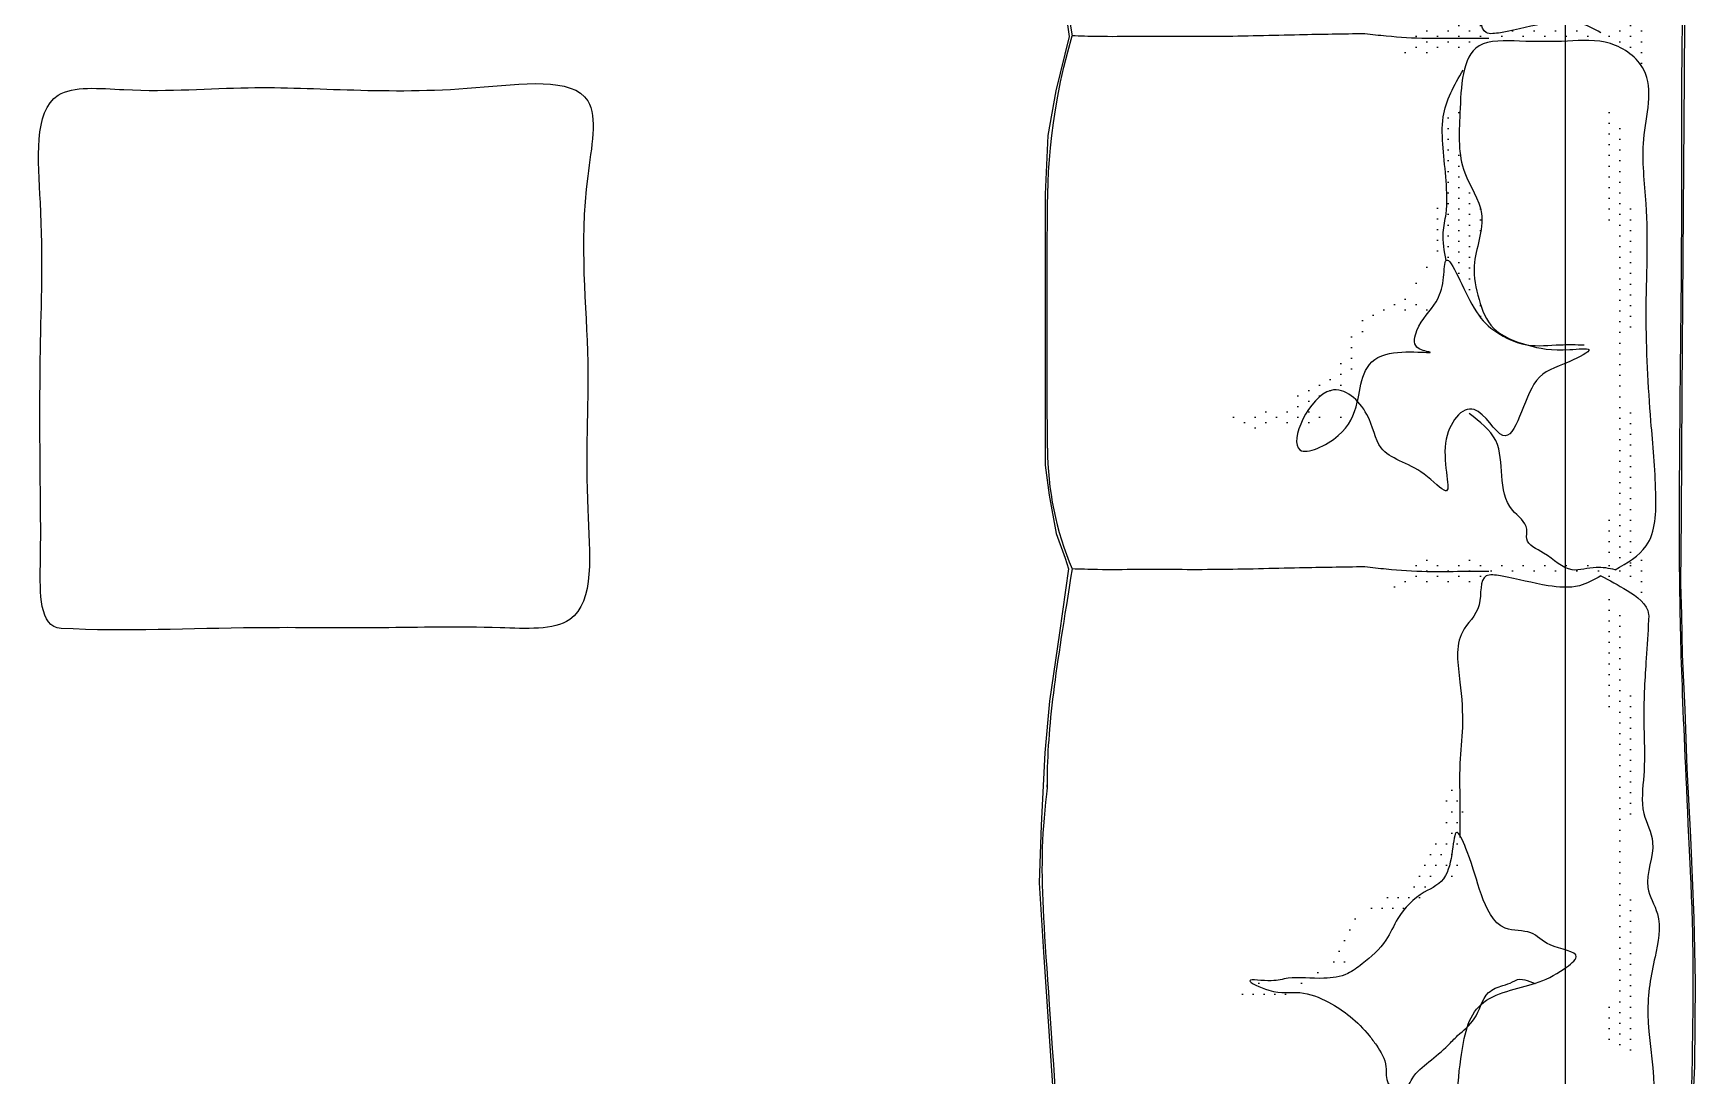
# Model space of a CAD drawing. Header units: millimetres. Extents: x 2377 to 4712, y -254 to 3188.
# Drawn here: x 3611.1 to 3639.79, y 1092.32 to 1110.32 of the extents above; entities that cross this region are included whole.
import ezdxf

# ---------------------------------------------------------------- set-up
doc = ezdxf.new("R2010")
doc.units = ezdxf.units.MM
doc.layers.add('CD', color=7, linetype='Continuous', true_color=0x5e67af)
doc.layers.add('Mobiliario', color=254, linetype='Continuous')
pattern_1 = [(270, (-14908.5874, 15047.67747), (-0.1851670485, -0.0925835242), [0, -0.1851670485])]

msp = doc.modelspace()

# ---------------------------------------------------------------- hatches: boundary and pattern name
at = {"layer": 'Mobiliario', "transparency": 33554687}
h = msp.add_hatch(dxfattribs=at)
h.set_pattern_fill('DOTS', color=256, scale=0.116641, angle=90, style=0)
h.set_pattern_definition([(270, (-14908.5874, 15047.13854), (-0.1851670485, -0.0925835242), [0, -0.1851670485])])
edge = h.paths.add_edge_path()
edge.add_spline(control_points=[(3638.156, 1110.345), (3638.312, 1110.37), (3638.529, 1110.405), (3638.716, 1110.532), (3638.763, 1110.573)], knot_values=[0, 0, 0, 0, 0.080563, 0.111589, 0.111589, 0.111589, 0.111589], degree=3, periodic=0)
edge.add_spline(control_points=[(3638.763, 1110.573), (3638.85, 1110.501), (3638.992, 1110.382), (3638.987, 1110.039), (3638.935, 1109.828), (3638.899, 1109.683)], knot_values=[0, 0, 0, 0, 0.054121, 0.08915, 0.167138, 0.167138, 0.167138, 0.167138], degree=3, periodic=0)
edge.add_spline(control_points=[(3638.899, 1109.683), (3638.898, 1109.683), (3638.814, 1109.901), (3638.318, 1110.232), (3637.546, 1110.168), (3636.821, 1110.165), (3636.168, 1110.221), (3635.966, 1110.027), (3635.929, 1109.981)], knot_values=[1.511928, 1.511928, 1.511928, 1.511928, 1.512363, 1.638201, 1.765577, 1.906885, 2.027828, 2.059082, 2.059082, 2.059082, 2.059082], degree=3, periodic=0)
edge.add_spline(control_points=[(3635.929, 1109.981), (3635.837, 1110.004), (3635.7, 1110.038), (3635.474, 1110.011), (3635.262, 1109.923), (3634.974, 1110.002), (3634.73, 1109.938), (3634.575, 1109.961), (3634.529, 1109.968)], knot_values=[0, 0, 0, 0, 0.048558, 0.071367, 0.116584, 0.162079, 0.218878, 0.242488, 0.242488, 0.242488, 0.242488], degree=3, periodic=0)
edge.add_spline(control_points=[(3634.529, 1109.968), (3634.547, 1109.984), (3634.648, 1110.066), (3634.893, 1110.144), (3634.962, 1110.348), (3634.979, 1110.455)], knot_values=[0.818516, 0.818516, 0.818516, 0.818516, 0.831378, 0.885814, 0.938551, 0.938551, 0.938551, 0.938551], degree=3, periodic=0)
edge.add_spline(control_points=[(3634.979, 1110.455), (3635.031, 1110.444), (3635.119, 1110.426), (3635.315, 1110.437), (3635.511, 1110.401), (3635.789, 1110.478), (3635.969, 1110.467), (3636.098, 1110.459)], knot_values=[0, 0, 0, 0, 0.027242, 0.046133, 0.100301, 0.127225, 0.192645, 0.192645, 0.192645, 0.192645], degree=3, periodic=0)
edge.add_spline(control_points=[(3636.098, 1110.459), (3636.114, 1110.407), (3636.175, 1110.302), (3636.654, 1110.391), (3637.144, 1110.377), (3637.733, 1110.402), (3638.033, 1110.361), (3638.156, 1110.345)], knot_values=[0, 0, 0, 0, 0.027981, 0.070374, 0.21186, 0.303711, 0.367692, 0.367692, 0.367692, 0.367692], degree=3, periodic=0)
h = msp.add_hatch(dxfattribs=at)
h.set_pattern_fill('DOTS', color=256, scale=0.116641, angle=90, style=0)
h.set_pattern_definition(pattern_1)
edge = h.paths.add_edge_path()
edge.add_spline(control_points=[(3638.764, 1101.414), (3638.79, 1101.331), (3638.783, 1101.112), (3638.147, 1101.196), (3638.363, 1102.269), (3638.416, 1103.142), (3638.313, 1104.278), (3638.296, 1105.184), (3638.324, 1105.993), (3638.407, 1106.715), (3638.114, 1107.636), (3638.376, 1108.302), (3638.086, 1109.313), (3638.677, 1108.58), (3638.52, 1108.123), (3638.458, 1107.548), (3638.951, 1107.092), (3638.756, 1106.376), (3638.797, 1105.605), (3638.548, 1104.745), (3638.7, 1103.872), (3638.68, 1102.962), (3638.655, 1102.083), (3638.781, 1101.719), (3638.764, 1101.414)], knot_values=[0.011224, 0.011224, 0.011224, 0.011224, 0.050682, 0.096715, 0.251247, 0.459037, 0.606759, 0.823353, 0.929423, 1.021685, 1.198271, 1.382621, 1.456912, 1.545386, 1.655962, 1.729681, 1.820531, 1.963359, 2.069429, 2.223203, 2.412328, 2.513691, 2.702648, 2.807141, 2.807141, 2.807141, 2.807141], degree=3, periodic=0)
edge.add_spline(control_points=[(3638.737, 1101.478), (3638.748, 1101.459), (3638.757, 1101.437), (3638.764, 1101.414), (3638.764, 1101.408), (3638.759, 1101.32), (3638.735, 1101.073), (3638.695, 1101.547), (3638.737, 1101.478)], knot_values=[0, 0, 0, 0, 0.011224, 0.011224, 0.011224, 0.013099, 0.041124, 0.082591, 0.082591, 0.082591, 0.082591], degree=3, periodic=0)
h = msp.add_hatch(dxfattribs=at)
h.set_pattern_fill('DOTS', color=256, scale=0.116641, angle=90, style=0)
h.set_pattern_definition(pattern_1)
edge = h.paths.add_edge_path()
edge.add_spline(control_points=[(3635.778, 1109.142), (3635.757, 1109.076), (3635.645, 1108.64), (3635.691, 1107.979), (3636.254, 1107.176), (3635.899, 1106.406), (3636.036, 1105.733), (3636.253, 1105.145), (3636.68, 1104.996), (3636.879, 1104.939)], knot_values=[2.114919, 2.114919, 2.114919, 2.114919, 2.148022, 2.325375, 2.455369, 2.612382, 2.712389, 2.807247, 2.917859, 2.917859, 2.917859, 2.917859], degree=3, periodic=0)
edge.add_spline(control_points=[(3636.879, 1104.939), (3636.652, 1104.977), (3636.253, 1105.185), (3635.891, 1105.622), (3635.557, 1106.472), (3635.486, 1106.396)], knot_values=[5.290886, 5.290886, 5.290886, 5.290886, 5.407859, 5.498389, 5.641481, 5.641481, 5.641481, 5.641481], degree=3, periodic=0)
edge.add_spline(control_points=[(3635.486, 1106.396), (3635.455, 1106.556), (3635.404, 1106.826), (3635.517, 1107.277), (3635.482, 1107.775), (3635.458, 1108.307), (3635.324, 1108.895), (3635.638, 1109.066), (3635.778, 1109.142)], knot_values=[0, 0, 0, 0, 0.082775, 0.139052, 0.236451, 0.334205, 0.426037, 0.500826, 0.500826, 0.500826, 0.500826], degree=3, periodic=0)
h = msp.add_hatch(dxfattribs=at)
h.set_pattern_fill('DOTS', color=256, scale=0.116641, angle=90, style=0)
h.set_pattern_definition([(270, (-14908.5874, 15046.95293), (-0.1851670485, -0.0925835242), [0, -0.1851670485])])
edge = h.paths.add_edge_path()
edge.add_spline(control_points=[(3631.455, 1103.724), (3631.588, 1103.741), (3631.853, 1103.776), (3632.239, 1103.793), (3632.652, 1103.811), (3632.928, 1104.184), (3633.301, 1104.268), (3633.637, 1104.486), (3633.694, 1104.872), (3633.892, 1105.232), (3634.128, 1105.546), (3634.436, 1105.715), (3634.772, 1105.811), (3635.034, 1106.095), (3635.251, 1106.447), (3635.229, 1106.836), (3635.128, 1107.229), (3635.327, 1107.4), (3635.435, 1107.492)], knot_values=[0.005178, 0.005178, 0.005178, 0.005178, 0.073849, 0.142205, 0.207549, 0.273101, 0.36199, 0.399334, 0.470573, 0.546917, 0.612479, 0.668255, 0.724922, 0.788827, 0.8616, 0.929898, 0.986285, 1.052992, 1.052992, 1.052992, 1.052992], degree=3, periodic=0)
edge.add_spline(control_points=[(3635.435, 1107.492), (3635.439, 1107.369), (3635.462, 1107.244), (3635.486, 1107.12)], knot_values=[0, 0, 0, 0, 0.06406, 0.06406, 0.06406, 0.06406], degree=3, periodic=0)
edge.add_spline(control_points=[(3635.486, 1107.12), (3635.483, 1107.117), (3635.454, 1107.072), (3635.452, 1106.727), (3635.314, 1106.332), (3634.997, 1106.057), (3634.894, 1105.597), (3635.508, 1105.482), (3634.039, 1105.684), (3633.999, 1104.745), (3633.792, 1104.013), (3632.604, 1103.834), (3633.381, 1103.809), (3633.661, 1103.727), (3633.729, 1103.699)], knot_values=[4.316577, 4.316577, 4.316577, 4.316577, 4.322625, 4.379639, 4.44672, 4.548681, 4.598183, 4.636236, 4.763611, 4.92851, 5.042512, 5.16326, 5.256193, 5.290886, 5.290886, 5.290886, 5.290886], degree=3, periodic=0)
edge.add_spline(control_points=[(3633.729, 1103.699), (3633.519, 1103.616), (3633.154, 1103.47), (3632.523, 1103.579), (3632.065, 1103.297), (3631.555, 1103.716), (3631.455, 1103.724)], knot_values=[1.719687, 1.719687, 1.719687, 1.719687, 1.833875, 1.91866, 2.031928, 2.108276, 2.108276, 2.108276, 2.108276], degree=3, periodic=0)
h = msp.add_hatch(dxfattribs=at)
h.set_pattern_fill('DOTS', color=256, scale=0.116641, angle=90, style=0)
h.set_pattern_definition([(270, (-14908.5874, 15056.3387), (-0.1851670485, -0.0925835242), [0, -0.1851670485])])
edge = h.paths.add_edge_path()
edge.add_spline(control_points=[(3638.156, 1101.144), (3638.312, 1101.17), (3638.529, 1101.205), (3638.716, 1101.332), (3638.763, 1101.373)], knot_values=[0, 0, 0, 0, 0.080563, 0.111589, 0.111589, 0.111589, 0.111589], degree=3, periodic=0)
edge.add_spline(control_points=[(3638.763, 1101.373), (3638.85, 1101.301), (3638.992, 1101.182), (3638.987, 1100.839), (3638.935, 1100.628), (3638.899, 1100.482)], knot_values=[0, 0, 0, 0, 0.054121, 0.08915, 0.167138, 0.167138, 0.167138, 0.167138], degree=3, periodic=0)
edge.add_spline(control_points=[(3638.899, 1100.482), (3638.898, 1100.483), (3638.814, 1100.701), (3638.318, 1101.032), (3637.546, 1100.968), (3636.821, 1100.965), (3636.168, 1101.02), (3635.966, 1100.827), (3635.929, 1100.78)], knot_values=[1.511928, 1.511928, 1.511928, 1.511928, 1.512363, 1.638201, 1.765577, 1.906885, 2.027828, 2.059082, 2.059082, 2.059082, 2.059082], degree=3, periodic=0)
edge.add_spline(control_points=[(3635.929, 1100.78), (3635.837, 1100.804), (3635.7, 1100.837), (3635.474, 1100.811), (3635.262, 1100.723), (3634.974, 1100.802), (3634.73, 1100.738), (3634.575, 1100.761), (3634.529, 1100.767)], knot_values=[0, 0, 0, 0, 0.048558, 0.071367, 0.116584, 0.162079, 0.218878, 0.242488, 0.242488, 0.242488, 0.242488], degree=3, periodic=0)
edge.add_spline(control_points=[(3634.529, 1100.767), (3634.547, 1100.784), (3634.648, 1100.865), (3634.893, 1100.944), (3634.962, 1101.147), (3634.979, 1101.255)], knot_values=[0.818516, 0.818516, 0.818516, 0.818516, 0.831378, 0.885814, 0.938551, 0.938551, 0.938551, 0.938551], degree=3, periodic=0)
edge.add_spline(control_points=[(3634.979, 1101.255), (3635.031, 1101.244), (3635.119, 1101.226), (3635.315, 1101.237), (3635.511, 1101.201), (3635.789, 1101.278), (3635.969, 1101.267), (3636.098, 1101.259)], knot_values=[0, 0, 0, 0, 0.027242, 0.046133, 0.100301, 0.127225, 0.192645, 0.192645, 0.192645, 0.192645], degree=3, periodic=0)
edge.add_spline(control_points=[(3636.098, 1101.259), (3636.114, 1101.206), (3636.175, 1101.102), (3636.654, 1101.19), (3637.144, 1101.176), (3637.733, 1101.202), (3638.033, 1101.161), (3638.156, 1101.144)], knot_values=[0, 0, 0, 0, 0.027981, 0.070374, 0.21186, 0.303711, 0.367692, 0.367692, 0.367692, 0.367692], degree=3, periodic=0)
h = msp.add_hatch(dxfattribs=at)
h.set_pattern_fill('DOTS', color=256, scale=0.116641, angle=90, style=0)
h.set_pattern_definition([(270, (-14908.5874, 15056.12302), (-0.1851670485, -0.0925835242), [0, -0.1851670485])])
edge = h.paths.add_edge_path()
edge.add_spline(control_points=[(3638.764, 1092.968), (3638.79, 1092.886), (3638.783, 1092.667), (3638.147, 1092.75), (3638.363, 1093.824), (3638.416, 1094.696), (3638.313, 1095.833), (3638.296, 1096.739), (3638.324, 1097.547), (3638.407, 1098.269), (3638.114, 1099.191), (3638.376, 1099.856), (3638.086, 1100.867), (3638.677, 1100.134), (3638.52, 1099.678), (3638.458, 1099.103), (3638.951, 1098.647), (3638.756, 1097.93), (3638.797, 1097.159), (3638.548, 1096.3), (3638.7, 1095.426), (3638.68, 1094.517), (3638.655, 1093.637), (3638.781, 1093.274), (3638.764, 1092.968)], knot_values=[0.011224, 0.011224, 0.011224, 0.011224, 0.050682, 0.096715, 0.251247, 0.459037, 0.606759, 0.823353, 0.929423, 1.021685, 1.198271, 1.382621, 1.456912, 1.545386, 1.655962, 1.729681, 1.820531, 1.963359, 2.069429, 2.223203, 2.412328, 2.513691, 2.702648, 2.807141, 2.807141, 2.807141, 2.807141], degree=3, periodic=0)
edge.add_spline(control_points=[(3638.737, 1093.032), (3638.748, 1093.013), (3638.757, 1092.991), (3638.764, 1092.968), (3638.764, 1092.963), (3638.759, 1092.874), (3638.735, 1092.628), (3638.695, 1093.101), (3638.737, 1093.032)], knot_values=[0, 0, 0, 0, 0.011224, 0.011224, 0.011224, 0.013099, 0.041124, 0.082591, 0.082591, 0.082591, 0.082591], degree=3, periodic=0)
h = msp.add_hatch(dxfattribs=at)
h.set_pattern_fill('DOTS', color=256, scale=0.116641, style=0)
h.set_pattern_definition([(360, (-16534.10652, 13431.5987), (0.0925835242, 0.1851670485), [0, -0.1851670485])])
edge = h.paths.add_edge_path()
edge.add_spline(control_points=[(3635.55, 1097.654), (3635.533, 1097.521), (3635.498, 1097.256), (3635.481, 1096.87), (3635.463, 1096.457), (3635.09, 1096.181), (3635.006, 1095.808), (3634.788, 1095.472), (3634.402, 1095.415), (3634.042, 1095.217), (3633.728, 1094.981), (3633.559, 1094.673), (3633.463, 1094.337), (3633.179, 1094.076), (3632.827, 1093.858), (3632.438, 1093.88), (3632.045, 1093.981), (3631.874, 1093.783), (3631.782, 1093.675)], knot_values=[0.005178, 0.005178, 0.005178, 0.005178, 0.073849, 0.142205, 0.207549, 0.273101, 0.36199, 0.399334, 0.470573, 0.546917, 0.612479, 0.668255, 0.724922, 0.788827, 0.8616, 0.929898, 0.986285, 1.052992, 1.052992, 1.052992, 1.052992], degree=3, periodic=0)
edge.add_spline(control_points=[(3631.782, 1093.675), (3631.905, 1093.67), (3632.03, 1093.647), (3632.154, 1093.623)], knot_values=[0, 0, 0, 0, 0.06406, 0.06406, 0.06406, 0.06406], degree=3, periodic=0)
edge.add_spline(control_points=[(3632.154, 1093.623), (3632.157, 1093.626), (3632.202, 1093.655), (3632.547, 1093.657), (3632.942, 1093.795), (3633.217, 1094.112), (3633.677, 1094.215), (3633.792, 1093.601), (3633.59, 1095.07), (3634.529, 1095.11), (3635.261, 1095.317), (3635.44, 1096.505), (3635.465, 1095.728), (3635.547, 1095.448), (3635.575, 1095.38)], knot_values=[4.316577, 4.316577, 4.316577, 4.316577, 4.322625, 4.379639, 4.44672, 4.548681, 4.598183, 4.636236, 4.763611, 4.92851, 5.042512, 5.16326, 5.256193, 5.290886, 5.290886, 5.290886, 5.290886], degree=3, periodic=0)
edge.add_spline(control_points=[(3635.575, 1095.38), (3635.658, 1095.59), (3635.804, 1095.955), (3635.695, 1096.586), (3635.977, 1097.044), (3635.558, 1097.554), (3635.55, 1097.654)], knot_values=[1.719687, 1.719687, 1.719687, 1.719687, 1.833875, 1.91866, 2.031928, 2.108276, 2.108276, 2.108276, 2.108276], degree=3, periodic=0)

# ---------------------------------------------------------------- linework, layer by layer
at = {"layer": 'CD', "transparency": 33554687}
msp.add_line((3637.538, 1132.138), (3637.538, 1078.752), dxfattribs=at)
at = {"layer": 'Mobiliario', "transparency": 33554687}
for points in [[(3639.712, 1091.081), (3639.779, 1092.491), (3639.79, 1093.943), (3639.768, 1095.043), (3639.712, 1096.443), (3639.647, 1097.631), (3639.614, 1098.642), (3639.568, 1099.592), (3639.557, 1100.285), (3639.535, 1100.813), (3639.546, 1101.967), (3639.558, 1104.116), (3639.58, 1106.458), (3639.603, 1109.565), (3639.614, 1111.545)], [(3628.893, 1110.865), (3628.98, 1110.26), (3628.753, 1109.321), (3628.611, 1108.552), (3628.568, 1107.539), (3628.568, 1102.863), (3628.637, 1102.345), (3628.754, 1101.683), (3628.909, 1101.254), (3628.97, 1101.071), (3628.813, 1099.968), (3628.639, 1098.789), (3628.562, 1097.899), (3628.5, 1096.65), (3628.463, 1095.651), (3628.537, 1094.454), (3628.759, 1091.218)]]:
    msp.add_lwpolyline(points, dxfattribs=at)
msp.add_arc((3633.91, 1103.152), 5.303, 179.9875, 203.1091, dxfattribs=at)
for points, knots in [([(3639.674, 1090.429), (3639.794, 1093.896), (3639.601, 1098.073), (3639.469, 1100.872), (3639.569, 1106.34), (3639.542, 1109.993), (3639.622, 1112.661), (3639.557, 1115.095), (3639.472, 1117.213), (3639.642, 1118.471), (3639.164, 1119.574), (3638.161, 1119.585), (3637.287, 1119.562), (3636.148, 1119.64), (3634.997, 1119.622), (3633.861, 1119.599), (3632.237, 1119.729), (3630.851, 1119.457), (3628.621, 1119.815), (3628.604, 1117.563), (3628.604, 1116.022), (3628.604, 1114.261), (3628.604, 1112.826), (3629.033, 1110.271)], [0.737576, 0.737576, 0.737576, 0.737576, 0.801944, 1.006538, 1.278115, 1.486206, 1.701351, 1.959422, 2.118136, 2.234578, 2.302688, 2.360055, 2.458724, 2.53985, 2.649091, 2.754807, 2.832413, 3.059351, 3.172115, 3.306557, 3.521702, 3.635058, 3.739936, 3.739936, 3.739936, 3.739936]), ([(3638.156, 1110.326), (3638.036, 1110.393), (3637.758, 1110.55), (3637.127, 1110.497), (3636.666, 1110.358), (3636.035, 1110.267), (3636.15, 1110.911), (3635.604, 1111.327), (3635.737, 1112.15), (3635.79, 1112.882), (3635.704, 1113.614), (3635.728, 1114.218), (3635.725, 1114.645), (3635.725, 1114.81), (3635.725, 1114.837)], [0, 0, 0, 0, 0.0348335, 0.0806442, 0.1525795, 0.1737229, 0.2176359, 0.2647711, 0.338623, 0.4057285, 0.4587502, 0.5257624, 0.5610325, 0.5680864, 0.5680864, 0.5680864, 0.5680864]), ([(3628.607, 1103.153), (3628.604, 1103.358), (3628.604, 1103.829), (3628.604, 1104.6), (3628.604, 1105.612), (3628.604, 1107.343), (3628.604, 1108.764), (3629.033, 1110.271)], [0.5015608, 0.5015608, 0.5015608, 0.5015608, 0.5535628, 0.6214641, 0.6997888, 0.813042, 1.0655394, 1.0655394, 1.0655394, 1.0655394]), ([(3634.083, 1110.306), (3633.707, 1110.301), (3632.859, 1110.289), (3631.549, 1110.249), (3630.387, 1110.264), (3629.546, 1110.253), (3629.168, 1110.267), (3629.033, 1110.271)], [0, 0, 0, 0, 0.0963485, 0.217519, 0.3362423, 0.3943926, 0.4332617, 0.4332617, 0.4332617, 0.4332617]), ([(3638.403, 1101.056), (3638.61, 1101.174), (3639.1, 1101.455), (3639.122, 1102.518), (3638.996, 1103.807), (3638.902, 1105.489), (3639.004, 1107.123), (3638.806, 1108.489), (3639.162, 1109.615), (3638.33, 1110.237), (3637.542, 1110.165), (3636.825, 1110.172), (3635.762, 1110.227), (3635.734, 1108.935), (3635.671, 1107.986), (3636.26, 1107.174), (3635.898, 1106.406), (3636.036, 1105.733), (3636.253, 1105.145), (3636.946, 1104.904), (3637.38, 1104.82), (3638.133, 1104.909), (3637.451, 1104.547), (3636.893, 1104.453), (3636.617, 1102.855), (3635.964, 1104.147), (3635.274, 1103.281), (3635.681, 1102.14), (3634.982, 1102.896), (3634.296, 1102.993), (3634.195, 1103.795), (3633.357, 1104.564), (3632.543, 1102.784), (3633.729, 1103.341), (3634.024, 1103.999), (3634.033, 1104.964), (3635.509, 1104.757), (3634.894, 1104.873), (3634.997, 1105.333), (3635.314, 1105.608), (3635.452, 1106.002), (3635.457, 1106.727), (3635.884, 1105.629), (3636.253, 1105.185), (3636.842, 1104.878), (3637.401, 1104.949), (3637.73, 1104.942), (3637.868, 1104.939)], [0, 0, 0, 0, 0.057815, 0.136678, 0.243284, 0.402154, 0.564395, 0.659688, 0.762209, 0.824971, 0.888499, 0.958977, 1.019297, 1.122226, 1.210681, 1.275516, 1.353826, 1.403704, 1.451015, 1.506182, 1.570003, 1.598194, 1.631447, 1.68828, 1.783225, 1.840339, 1.905349, 1.975889, 2.016081, 2.090435, 2.144149, 2.207694, 2.306699, 2.366922, 2.42378, 2.506024, 2.569552, 2.588531, 2.61322, 2.664073, 2.69753, 2.725965, 2.800349, 2.845501, 2.903841, 2.953175, 2.988414, 2.988414, 2.988414, 2.988414]), ([(3636.225, 1110.224), (3636.019, 1110.224), (3635.662, 1110.225), (3635.071, 1110.219), (3634.562, 1110.25), (3634.206, 1110.292), (3634.083, 1110.306)], [0, 0, 0, 0, 0.0528583, 0.0916214, 0.1516312, 0.1835417, 0.1835417, 0.1835417, 0.1835417]), ([(3611.584, 1100.044), (3612.701, 1099.985), (3614.532, 1100.081), (3617.105, 1100.038), (3618.786, 1100.092), (3620.856, 1099.96), (3620.584, 1102.487), (3620.761, 1104.836), (3620.463, 1107.041), (3621.009, 1109.657), (3617.721, 1109.177), (3615.407, 1109.477), (3613.097, 1109.272), (3611.051, 1109.492), (3611.306, 1106.951), (3611.206, 1104.982), (3611.222, 1102.708), (3611.239, 1101.346), (3611.201, 1100.065), (3611.584, 1100.044)], [0, 0, 0, 0, 0.719207, 1.185123, 1.623221, 1.882344, 2.294476, 2.839161, 3.527479, 3.805394, 4.222639, 5.064068, 5.523087, 5.767366, 6.168784, 6.717668, 7.231813, 7.509729, 7.756273, 7.756273, 7.756273, 7.756273]), ([(3635.486, 1106.396), (3635.456, 1106.556), (3635.405, 1106.826), (3635.516, 1107.278), (3635.489, 1107.771), (3635.434, 1108.322), (3635.389, 1108.997), (3635.629, 1109.419), (3635.778, 1109.681)], [0, 0, 0, 0, 0.041284, 0.0693523, 0.1179299, 0.1666847, 0.212486, 0.287629, 0.287629, 0.287629, 0.287629]), ([(3638.403, 1101.056), (3638.295, 1101.079), (3638.051, 1101.131), (3637.586, 1100.968), (3637.263, 1101.333), (3636.836, 1101.501), (3636.921, 1101.856), (3636.303, 1102.238), (3636.598, 1103.208), (3636.069, 1103.612), (3635.886, 1103.752)], [0, 0, 0, 0, 0.0284111, 0.0638258, 0.1127925, 0.1452929, 0.1594006, 0.194659, 0.3000273, 0.3559235, 0.3559235, 0.3559235, 0.3559235]), ([(3628.604, 1097.306), (3628.604, 1097.329), (3628.604, 1098.334), (3628.751, 1099.317), (3629.039, 1101.071)], [0.8072907, 0.8072907, 0.8072907, 0.8072907, 0.813042, 1.0655394, 1.0655394, 1.0655394, 1.0655394]), ([(3634.083, 1101.106), (3633.707, 1101.101), (3632.859, 1101.089), (3631.549, 1101.049), (3630.387, 1101.064), (3629.546, 1101.053), (3629.168, 1101.067), (3629.033, 1101.071)], [0, 0, 0, 0, 0.0963485, 0.217519, 0.3362423, 0.3943926, 0.4332617, 0.4332617, 0.4332617, 0.4332617]), ([(3638.156, 1100.95), (3638.304, 1100.873), (3638.609, 1100.714), (3638.993, 1100.443), (3638.971, 1099.997), (3638.93, 1099.409), (3638.877, 1098.511), (3638.936, 1097.626), (3638.818, 1096.887), (3639.176, 1096.281), (3638.836, 1095.655), (3639.237, 1095.05), (3639.068, 1094.272), (3638.831, 1093.115), (3639.36, 1091.392), (3638.003, 1091.117), (3637.172, 1091.089), (3635.589, 1090.986), (3635.695, 1092.504), (3635.929, 1093.702), (3636.939, 1093.855), (3637.421, 1094.08), (3637.907, 1094.459), (3637.238, 1094.521), (3636.972, 1094.858), (3636.366, 1094.785), (3636.048, 1095.519), (3635.941, 1095.985), (3635.583, 1096.835), (3635.636, 1095.706), (3635.038, 1095.499), (3634.661, 1095.114), (3634.451, 1094.599), (3634.113, 1094.309), (3633.764, 1094.043), (3633.312, 1093.978), (3632.843, 1094.047), (3632.484, 1093.934), (3631.9, 1094.027), (3632.549, 1093.709), (3632.943, 1093.811), (3633.452, 1093.618), (3633.842, 1093.353), (3634.111, 1093.086), (3634.323, 1092.8), (3634.487, 1092.527), (3634.415, 1092.177), (3634.77, 1091.982), (3634.911, 1092.349), (3635.197, 1092.562), (3635.475, 1092.798), (3635.719, 1093.062), (3636.042, 1093.293), (3636.114, 1093.75), (3636.436, 1093.878), (3636.6, 1093.917), (3636.763, 1094.026), (3636.901, 1093.967), (3637.021, 1093.916)], [0, 0, 0, 0, 0.044307, 0.091739, 0.100161, 0.156702, 0.244649, 0.329296, 0.385727, 0.430021, 0.497403, 0.538681, 0.602264, 0.687569, 0.8682, 0.898347, 1.019843, 1.107899, 1.230623, 1.316322, 1.402679, 1.449966, 1.474894, 1.51748, 1.550733, 1.589115, 1.649778, 1.716691, 1.748232, 1.814116, 1.854309, 1.909151, 1.945456, 1.995313, 2.020731, 2.056669, 2.109528, 2.134446, 2.166161, 2.197685, 2.243631, 2.288209, 2.326336, 2.366222, 2.383851, 2.418583, 2.443522, 2.467165, 2.489741, 2.524641, 2.562114, 2.582057, 2.616957, 2.661141, 2.684785, 2.699995, 2.704697, 2.734029, 2.734029, 2.734029, 2.734029]), ([(3636.225, 1101.024), (3636.019, 1101.024), (3635.662, 1101.025), (3635.071, 1101.018), (3634.562, 1101.05), (3634.206, 1101.092), (3634.083, 1101.106)], [0, 0, 0, 0, 0.0528583, 0.0916214, 0.1516312, 0.1835417, 0.1835417, 0.1835417, 0.1835417]), ([(3638.156, 1100.95), (3638.036, 1100.882), (3637.758, 1100.725), (3637.127, 1100.779), (3636.666, 1100.917), (3636.035, 1101.009), (3636.15, 1100.365), (3635.604, 1099.948), (3635.737, 1099.125), (3635.79, 1098.394), (3635.704, 1097.662), (3635.728, 1097.057), (3635.725, 1096.631), (3635.725, 1096.466), (3635.725, 1096.438)], [0, 0, 0, 0, 0.0348335, 0.0806442, 0.1525795, 0.1737229, 0.2176359, 0.2647711, 0.338623, 0.4057285, 0.4587502, 0.5257624, 0.5610325, 0.5680864, 0.5680864, 0.5680864, 0.5680864]), ([(3628.604, 1097.375), (3628.604, 1097.33), (3628.406, 1095.663), (3628.566, 1095.012), (3628.788, 1091.246)], [0.8014323, 0.8014323, 0.8014323, 0.8014323, 0.813042, 1.0655394, 1.0655394, 1.0655394, 1.0655394])]:
    msp.add_open_spline(points, degree=3, knots=knots, dxfattribs=at)

doc.saveas('drawing.dxf')
